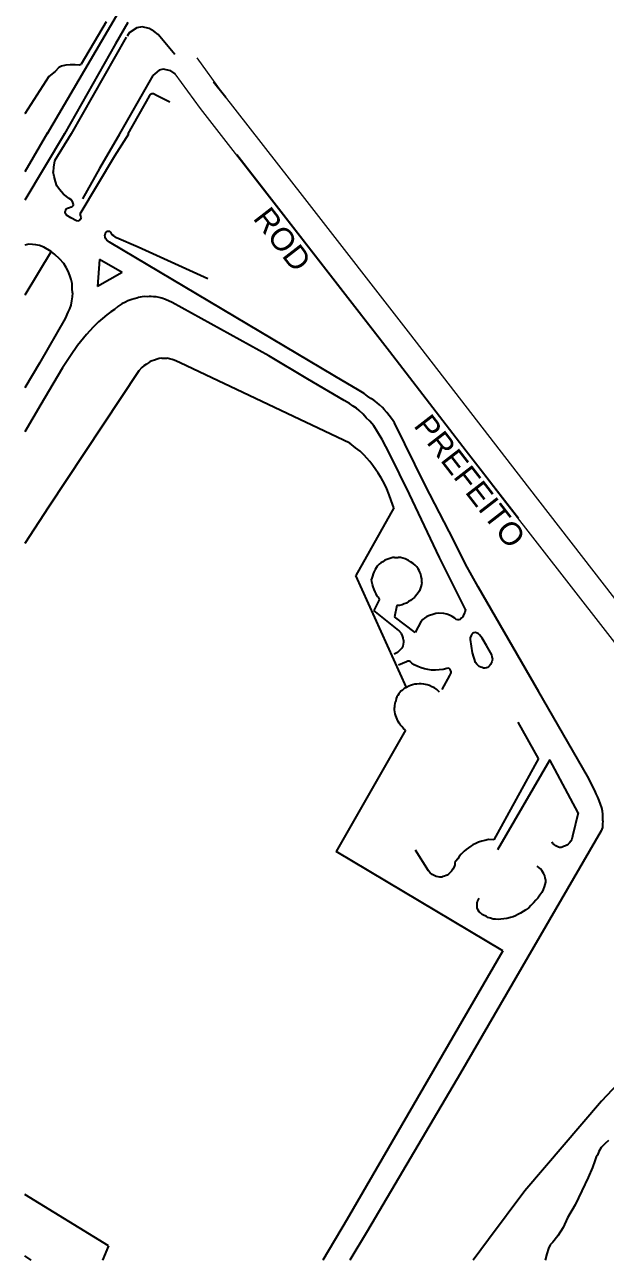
# Model space of a CAD drawing. Header units: millimetres. Extents: x 583 to 26013, y 350 to 21391.
# Drawn here: x 9091 to 9349, y 14384 to 14932 of the extents above; entities that cross this region are included whole.
import ezdxf

# ---------------------------------------------------------------- set-up
doc = ezdxf.new("R2010")
doc.units = ezdxf.units.MM
for name, color, linetype in [('105-QUADRAS_ESTRADAS', 80, 'Continuous'), ('110-CERCA_DE_ARAME', 10, 'Continuous'), ('145-', 130, 'Continuous')]:
    doc.layers.add(name, color=color, linetype=linetype)
doc.styles.add('EU', font='arial.ttf', dxfattribs={"height": 10})

msp = doc.modelspace()

# ---------------------------------------------------------------- linework, layer by layer
at = {"color": 0, "linetype": 'Continuous', "lineweight": 20}
for points in [[(9847.4915, 14492.67219), (9806.51231, 14512.52195), (9774.92411, 14529.03684), (9731.97108, 14548.94419), (9686.01569, 14567.85609), (9661.58749, 14573.69292), (9645.09815, 14574.9778), (9614.44135, 14576.59664), (9569.07012, 14577.42342), (9534.56576, 14577.49925), (9510.78338, 14583.27903), (9485.90868, 14589.02697), (9456.6462, 14597.34448), (9429.10836, 14607.50924), (9412.07102, 14614.27518), (9399.139, 14623.28442), (9387.64221, 14633.30886), (9372.4902, 14652.8231), (9314.31584, 14727.74382), (9262.60421, 14794.7485), (9215.57209, 14855.30755), (9178.85713, 14902.43304), (9167.72349, 14917.75615)], [(9842.23252, 14481.8859), (9801.11551, 14501.80241), (9769.61818, 14518.2698), (9727.16242, 14537.94668), (9682.31551, 14556.40241), (9659.71551, 14561.80241), (9644.31551, 14563.00241), (9614.01551, 14564.60241), (9568.94761, 14565.42366), (9533.11551, 14565.50241), (9508.01551, 14571.60241), (9482.91551, 14577.40241), (9452.92259, 14585.92754), (9424.81551, 14596.30241), (9406.35116, 14603.63506), (9391.74432, 14613.81108), (9378.87813, 14625.02953), (9363.01192, 14645.46361), (9304.82679, 14720.39819), (9253.11551, 14787.40241), (9206.10024, 14847.93978), (9169.26735, 14895.21664), (9158.01551, 14910.70241)]]:
    msp.add_lwpolyline(points, dxfattribs=at)
at = {"layer": '105-QUADRAS_ESTRADAS', "color": 0, "linetype": 'Continuous'}
for p, q in [((9136.81551, 14944.90241), (9101.11551, 14884.00241)), ((9127.41551, 14933.70241), (9116.31551, 14915.00241)), ((9136.91551, 14933.40241), (9131.51551, 14924.00241)), ((9140.91551, 14931.10241), (9137.51551, 14928.80241)), ((9143.31551, 14931.50241), (9140.91551, 14931.10241)), ((9146.41551, 14930.70241), (9143.31551, 14931.50241)), ((9148.51551, 14929.60241), (9146.41551, 14930.70241)), ((9150.41551, 14928.10241), (9148.51551, 14929.60241)), ((9131.51551, 14924.00241), (9108.91551, 14884.00241)), ((9136.21551, 14926.90241), (9111.81551, 14884.00241)), ((9137.51551, 14928.80241), (9136.71551, 14927.40241)), ((9157.81551, 14919.20241), (9150.41551, 14928.10241)), ((9106.41551, 14913.40241), (9104.71551, 14911.70241)), ((9107.51551, 14914.00241), (9106.41551, 14913.40241)), ((9109.41551, 14914.50241), (9107.51551, 14914.00241)), ((9111.41551, 14914.70241), (9109.41551, 14914.50241)), ((9113.61551, 14914.70241), (9111.41551, 14914.70241)), ((9115.31551, 14914.50241), (9113.61551, 14914.70241)), ((9116.31551, 14914.80241), (9115.31551, 14914.50241)), ((9101.91551, 14909.40241), (9091.21551, 14892.90241)), ((9104.71551, 14911.70241), (9101.91551, 14909.40241)), ((9180.41551, 14900.20241), (9175.01551, 14907.00241)), ((9147.11551, 14901.40241), (9146.41551, 14900.70241)), ((9147.61551, 14901.70241), (9147.11551, 14901.40241)), ((9148.41551, 14901.80241), (9147.61551, 14901.70241)), ((9149.71551, 14901.10241), (9148.41551, 14901.80241)), ((9146.41551, 14900.70241), (9136.91551, 14884.00241)), ((9155.61551, 14898.10241), (9149.71551, 14901.10241)), ((9091.21551, 14892.50241), (9091.21551, 14892.50241)), ((9101.34572, 14884.39513), (9091.21551, 14867.20241)), ((9108.91551, 14884.00241), (9091.21551, 14854.50241)), ((9101.41551, 14884.00241), (9101.41551, 14884.00241)), ((9111.81551, 14884.00241), (9104.41551, 14872.10241)), ((9108.21551, 14884.00241), (9108.21551, 14884.00241)), ((9111.41551, 14884.00241), (9111.41551, 14884.00241)), ((9137.31551, 14883.90241), (9131.11551, 14874.10241)), ((9137.31551, 14884.00241), (9137.31551, 14884.00241)), ((9131.11551, 14874.10241), (9115.71551, 14848.40241)), ((9104.01551, 14869.20241), (9103.91551, 14867.10241)), ((9104.41551, 14872.10241), (9104.01551, 14869.20241)), ((9104.21551, 14865.10241), (9103.91551, 14867.10241)), ((9104.81551, 14862.80241), (9104.21551, 14865.10241)), ((9105.41551, 14861.00241), (9104.81551, 14862.80241)), ((9106.61551, 14859.30241), (9105.41551, 14861.00241)), ((9108.41551, 14857.20241), (9106.61551, 14859.30241)), ((9111.01551, 14855.30241), (9108.41551, 14857.20241)), ((9112.11551, 14854.50241), (9111.01551, 14855.30241)), ((9112.61551, 14853.60241), (9112.11551, 14854.50241)), ((9112.61551, 14852.10241), (9112.31551, 14851.70241)), ((9112.81551, 14852.60241), (9112.61551, 14853.60241)), ((9112.81551, 14852.60241), (9112.61551, 14852.10241)), ((9109.31551, 14850.10241), (9109.11551, 14849.50241)), ((9109.21551, 14848.80241), (9109.11551, 14849.50241)), ((9109.81551, 14847.90241), (9109.21551, 14848.80241)), ((9109.51551, 14850.60241), (9109.31551, 14850.10241)), ((9110.21551, 14850.90241), (9109.51551, 14850.60241)), ((9111.61551, 14846.70241), (9109.81551, 14847.90241)), ((9111.11551, 14851.20241), (9110.21551, 14850.90241)), ((9111.81551, 14851.40241), (9111.11551, 14851.20241)), ((9114.21551, 14845.40241), (9111.61551, 14846.70241)), ((9112.31551, 14851.70241), (9111.81551, 14851.40241)), ((9116.01551, 14847.90241), (9115.71551, 14848.40241)), ((9116.11551, 14847.40241), (9116.01551, 14847.90241)), ((9116.11551, 14846.60241), (9116.01551, 14846.20241)), ((9116.21551, 14846.90241), (9116.11551, 14847.40241)), ((9116.21551, 14846.90241), (9116.11551, 14846.60241)), ((9114.81551, 14845.30241), (9114.21551, 14845.40241)), ((9115.51551, 14845.60241), (9114.81551, 14845.30241)), ((9115.81551, 14846.00241), (9115.51551, 14845.60241)), ((9116.01551, 14846.20241), (9115.81551, 14846.00241)), ((9126.91551, 14839.70241), (9126.81551, 14839.00241)), ((9126.91551, 14838.20241), (9126.81551, 14839.00241)), ((9127.31551, 14840.30241), (9126.91551, 14839.70241)), ((9127.21551, 14837.40241), (9126.91551, 14838.20241)), ((9127.61551, 14836.80241), (9127.21551, 14837.40241)), ((9127.71551, 14840.60241), (9127.31551, 14840.30241)), ((9128.81551, 14835.90241), (9127.61551, 14836.80241)), ((9128.31551, 14840.70241), (9127.71551, 14840.60241)), ((9129.01551, 14840.60241), (9128.31551, 14840.70241)), ((9228.81551, 14776.40241), (9128.81551, 14835.90241)), ((9129.41551, 14840.40241), (9129.01551, 14840.60241)), ((9129.71551, 14839.80241), (9129.41551, 14840.40241)), ((9130.01551, 14839.20241), (9129.71551, 14839.80241)), ((9130.71551, 14838.70241), (9130.01551, 14839.20241)), ((9132.01551, 14837.90241), (9130.71551, 14838.70241)), ((9141.51551, 14833.70241), (9132.01551, 14837.90241)), ((9093.11551, 14835.00241), (9091.21551, 14834.60241)), ((9091.21551, 14834.60241), (9091.21551, 14834.60241)), ((9094.71551, 14834.90241), (9093.11551, 14835.00241)), ((9096.11551, 14834.80241), (9094.71551, 14834.90241)), ((9097.81551, 14834.40241), (9096.11551, 14834.80241)), ((9099.71551, 14833.70241), (9097.81551, 14834.40241)), ((9102.91551, 14831.80241), (9099.71551, 14833.70241)), ((9104.51551, 14830.50241), (9102.91551, 14831.80241)), ((9106.71551, 14828.50241), (9104.51551, 14830.50241)), ((9172.51551, 14819.60241), (9141.51551, 14833.70241)), ((9108.51551, 14826.50241), (9106.71551, 14828.50241)), ((9109.61551, 14824.70241), (9108.51551, 14826.50241)), ((9110.51551, 14823.00241), (9109.61551, 14824.70241)), ((9124.41551, 14828.30241), (9123.51551, 14816.20241)), ((9134.51551, 14822.40241), (9124.41551, 14828.30241)), ((9111.31551, 14821.20241), (9110.51551, 14823.00241)), ((9111.81551, 14819.30241), (9111.31551, 14821.20241)), ((9112.21551, 14817.60241), (9111.81551, 14819.30241)), ((9134.51551, 14822.40241), (9123.51551, 14816.20241)), ((9112.31551, 14815.40241), (9112.21551, 14817.60241)), ((9112.41551, 14813.50241), (9112.31551, 14815.40241)), ((9112.01551, 14809.90241), (9111.71551, 14808.00241)), ((9112.21551, 14811.60241), (9112.01551, 14809.90241)), ((9112.41551, 14813.50241), (9112.21551, 14811.60241)), ((9134.31551, 14808.50241), (9132.61551, 14807.40241)), ((9135.91551, 14809.30241), (9134.31551, 14808.50241)), ((9137.01551, 14809.90241), (9135.91551, 14809.30241)), ((9137.91551, 14810.20241), (9137.01551, 14809.90241)), ((9138.81551, 14810.50241), (9137.91551, 14810.20241)), ((9139.81551, 14810.80241), (9138.81551, 14810.50241)), ((9140.91551, 14811.10241), (9139.81551, 14810.80241)), ((9141.71551, 14811.40241), (9140.91551, 14811.10241)), ((9142.51551, 14811.50241), (9141.71551, 14811.40241)), ((9143.41551, 14811.70241), (9142.51551, 14811.50241)), ((9144.51551, 14811.80241), (9143.41551, 14811.70241)), ((9145.51551, 14811.70241), (9144.51551, 14811.80241)), ((9146.41551, 14811.80241), (9145.51551, 14811.70241)), ((9147.31551, 14811.80241), (9146.41551, 14811.80241)), ((9148.31551, 14811.70241), (9147.31551, 14811.80241)), ((9149.61551, 14811.70241), (9148.31551, 14811.70241)), ((9150.91551, 14811.40241), (9149.61551, 14811.70241)), ((9152.11551, 14811.00241), (9150.91551, 14811.40241)), ((9153.71551, 14810.50241), (9152.11551, 14811.00241)), ((9156.61551, 14809.10241), (9153.71551, 14810.50241)), ((9199.51551, 14785.40241), (9156.61551, 14809.10241)), ((9110.41551, 14804.80241), (9109.11551, 14802.00241)), ((9111.11551, 14806.30241), (9110.41551, 14804.80241)), ((9111.71551, 14808.00241), (9111.11551, 14806.30241)), ((9127.61551, 14803.70241), (9125.81551, 14802.10241)), ((9129.41551, 14805.00241), (9127.61551, 14803.70241)), ((9131.11551, 14806.10241), (9129.41551, 14805.00241)), ((9132.61551, 14807.40241), (9131.11551, 14806.10241)), ((9109.11551, 14802.00241), (9097.71551, 14782.20241)), ((9121.61551, 14798.20241), (9118.61551, 14794.90241)), ((9123.91551, 14800.50241), (9121.61551, 14798.20241)), ((9125.81551, 14802.10241), (9123.91551, 14800.50241)), ((9118.61551, 14794.90241), (9114.71551, 14790.00241)), ((9114.71551, 14790.00241), (9111.51551, 14785.50241)), ((9097.71551, 14782.20241), (9091.21551, 14771.30241)), ((9111.51551, 14785.50241), (9108.01551, 14780.10241)), ((9216.81551, 14775.10241), (9199.51551, 14785.40241)), ((9105.61551, 14776.20241), (9098.41551, 14763.80241)), ((9141.81551, 14778.80241), (9101.71551, 14718.30241)), ((9108.01551, 14780.10241), (9105.61551, 14776.20241)), ((9239.71551, 14770.10241), (9228.81551, 14776.40241)), ((9091.21551, 14771.30241), (9091.21551, 14771.30241)), ((9233.01551, 14765.60241), (9216.81551, 14775.10241)), ((9241.91551, 14768.70241), (9239.71551, 14770.10241)), ((9235.41551, 14764.30241), (9233.01551, 14765.60241)), ((9237.01551, 14763.20241), (9235.41551, 14764.30241)), ((9243.31551, 14767.60241), (9241.91551, 14768.70241)), ((9244.81551, 14766.60241), (9243.31551, 14767.60241)), ((9246.21551, 14765.80241), (9244.81551, 14766.60241)), ((9247.61551, 14764.60241), (9246.21551, 14765.80241)), ((9248.71551, 14763.70241), (9247.61551, 14764.60241)), ((9098.41551, 14763.80241), (9091.21551, 14751.80241)), ((9238.51551, 14762.20241), (9237.01551, 14763.20241)), ((9239.71551, 14761.20241), (9238.51551, 14762.20241)), ((9241.41551, 14759.60241), (9239.71551, 14761.20241)), ((9242.81551, 14757.90241), (9241.41551, 14759.60241)), ((9250.01551, 14762.50241), (9248.71551, 14763.70241)), ((9250.81551, 14761.60241), (9250.01551, 14762.50241)), ((9251.91551, 14760.30241), (9250.81551, 14761.60241)), ((9252.91551, 14759.00241), (9251.91551, 14760.30241)), ((9254.41551, 14757.10241), (9252.91551, 14759.00241)), ((9244.41551, 14756.40241), (9242.81551, 14757.90241)), ((9246.11551, 14754.40241), (9244.41551, 14756.40241)), ((9247.81551, 14751.80241), (9246.11551, 14754.40241)), ((9255.31551, 14755.70241), (9254.41551, 14757.10241)), ((9269.01551, 14728.10241), (9255.31551, 14755.70241)), ((9091.21551, 14751.80241), (9091.21551, 14751.80241)), ((9249.91551, 14748.40241), (9247.81551, 14751.80241)), ((9253.11551, 14742.10241), (9249.91551, 14748.40241)), ((9262.01551, 14724.00241), (9253.11551, 14742.10241)), ((9281.61551, 14703.50241), (9269.01551, 14728.10241)), ((9275.31551, 14696.00241), (9262.01551, 14724.00241)), ((9101.71551, 14718.30241), (9091.21551, 14702.10241)), ((9255.01551, 14718.00241), (9238.21551, 14687.90241)), ((9091.21551, 14702.10241), (9091.21551, 14702.10241)), ((9286.91551, 14693.00241), (9281.61551, 14703.50241)), ((9248.51551, 14693.00241), (9247.71551, 14692.10241)), ((9249.31551, 14693.60241), (9248.51551, 14693.00241)), ((9250.11551, 14694.10241), (9249.31551, 14693.60241)), ((9251.11551, 14694.70241), (9250.11551, 14694.10241)), ((9252.01551, 14695.10241), (9251.11551, 14694.70241)), ((9252.81551, 14695.40241), (9252.01551, 14695.10241)), ((9253.71551, 14695.70241), (9252.81551, 14695.40241)), ((9254.61551, 14695.90241), (9253.71551, 14695.70241)), ((9255.31551, 14696.00241), (9254.61551, 14695.90241)), ((9255.31551, 14696.00241), (9257.01551, 14696.00241)), ((9258.01551, 14695.90241), (9257.01551, 14696.00241)), ((9259.11551, 14695.70241), (9258.01551, 14695.90241)), ((9260.01551, 14695.40241), (9259.11551, 14695.70241)), ((9260.71551, 14695.00241), (9260.01551, 14695.40241)), ((9261.61551, 14694.60241), (9260.71551, 14695.00241)), ((9262.51551, 14694.10241), (9261.61551, 14694.60241)), ((9263.61551, 14693.30241), (9262.51551, 14694.10241)), ((9264.51551, 14692.60241), (9263.61551, 14693.30241)), ((9286.91551, 14672.90241), (9275.31551, 14696.00241)), ((9292.51551, 14683.00241), (9286.91551, 14693.00241)), ((9245.51551, 14687.60241), (9245.21551, 14686.30241)), ((9245.81551, 14688.70241), (9245.51551, 14687.60241)), ((9246.21551, 14689.50241), (9245.81551, 14688.70241)), ((9246.71551, 14690.60241), (9246.21551, 14689.50241)), ((9247.21551, 14691.30241), (9246.71551, 14690.60241)), ((9247.71551, 14692.10241), (9247.21551, 14691.30241)), ((9265.21551, 14691.80241), (9264.51551, 14692.60241)), ((9265.91551, 14690.90241), (9265.21551, 14691.80241)), ((9266.31551, 14690.20241), (9265.91551, 14690.90241)), ((9266.61551, 14689.50241), (9266.31551, 14690.20241)), ((9267.01551, 14688.60241), (9266.61551, 14689.50241)), ((9267.21551, 14687.50241), (9267.01551, 14688.60241)), ((9267.41551, 14686.50241), (9267.21551, 14687.50241)), ((9245.31551, 14685.20241), (9245.21551, 14686.30241)), ((9245.61551, 14684.00241), (9245.31551, 14685.20241)), ((9245.91551, 14682.90241), (9245.61551, 14684.00241)), ((9246.31551, 14681.80241), (9245.91551, 14682.90241)), ((9266.81551, 14682.10241), (9266.41551, 14681.20241)), ((9267.11551, 14683.00241), (9266.81551, 14682.10241)), ((9267.31551, 14683.90241), (9267.11551, 14683.00241)), ((9267.41551, 14684.90241), (9267.31551, 14683.90241)), ((9267.41551, 14684.90241), (9267.41551, 14686.50241)), ((9319.41551, 14636.40241), (9292.51551, 14683.00241)), ((9248.71551, 14677.50241), (9246.11551, 14672.40241)), ((9246.71551, 14680.70241), (9246.31551, 14681.80241)), ((9247.21551, 14679.80241), (9246.71551, 14680.70241)), ((9247.71551, 14678.80241), (9247.21551, 14679.80241)), ((9248.21551, 14678.30241), (9247.71551, 14678.80241)), ((9248.71551, 14677.50241), (9248.21551, 14678.30241)), ((9262.51551, 14676.90241), (9261.61551, 14676.40241)), ((9263.41551, 14677.60241), (9262.51551, 14676.90241)), ((9264.21551, 14678.20241), (9263.41551, 14677.60241)), ((9264.71551, 14678.80241), (9264.21551, 14678.20241)), ((9265.31551, 14679.50241), (9264.71551, 14678.80241)), ((9265.81551, 14680.30241), (9265.31551, 14679.50241)), ((9266.41551, 14681.20241), (9265.81551, 14680.30241)), ((9257.31551, 14663.50241), (9246.11551, 14672.40241)), ((9256.41551, 14674.70241), (9255.41551, 14669.60241)), ((9257.61551, 14674.70241), (9256.41551, 14674.70241)), ((9258.71551, 14675.00241), (9257.61551, 14674.70241)), ((9259.71551, 14675.40241), (9258.71551, 14675.00241)), ((9260.61551, 14675.70241), (9259.71551, 14675.40241)), ((9261.61551, 14676.40241), (9260.61551, 14675.70241)), ((9273.71551, 14671.10241), (9272.31551, 14670.70241)), ((9275.01551, 14671.30241), (9273.71551, 14671.10241)), ((9277.21551, 14671.10241), (9275.01551, 14671.30241)), ((9278.51551, 14670.80241), (9277.21551, 14671.10241)), ((9286.51551, 14671.60241), (9286.01551, 14670.50241)), ((9286.91551, 14672.90241), (9286.51551, 14671.60241)), ((9264.51551, 14662.60241), (9255.41551, 14669.60241)), ((9267.11551, 14667.40241), (9265.81551, 14665.20241)), ((9267.91551, 14668.40241), (9267.11551, 14667.40241)), ((9268.71551, 14669.10241), (9267.91551, 14668.40241)), ((9269.71551, 14669.80241), (9268.71551, 14669.10241)), ((9270.81551, 14670.20241), (9269.71551, 14669.80241)), ((9272.31551, 14670.70241), (9270.81551, 14670.20241)), ((9279.81551, 14670.40241), (9278.51551, 14670.80241)), ((9281.01551, 14669.70241), (9279.81551, 14670.40241)), ((9282.11551, 14669.10241), (9281.01551, 14669.70241)), ((9282.71551, 14668.50241), (9282.11551, 14669.10241)), ((9283.41551, 14668.30241), (9282.71551, 14668.50241)), ((9283.91551, 14668.30241), (9283.41551, 14668.30241)), ((9284.51551, 14668.50241), (9283.91551, 14668.30241)), ((9285.01551, 14669.00241), (9284.51551, 14668.50241)), ((9285.61551, 14669.60241), (9285.01551, 14669.00241)), ((9286.01551, 14670.50241), (9285.61551, 14669.60241)), ((9258.41551, 14662.20241), (9257.31551, 14663.50241)), ((9258.91551, 14661.20241), (9258.41551, 14662.20241)), ((9259.21551, 14660.30241), (9258.91551, 14661.20241)), ((9259.41551, 14659.30241), (9259.21551, 14660.30241)), ((9265.81551, 14665.20241), (9264.51551, 14662.60241)), ((9289.31551, 14661.30241), (9289.01551, 14660.60241)), ((9289.01551, 14659.50241), (9289.01551, 14660.60241)), ((9289.71551, 14661.90241), (9289.31551, 14661.30241)), ((9290.11551, 14662.30241), (9289.71551, 14661.90241)), ((9290.61551, 14662.50241), (9290.11551, 14662.30241)), ((9291.31551, 14662.60241), (9290.61551, 14662.50241)), ((9292.01551, 14662.40241), (9291.31551, 14662.60241)), ((9292.61551, 14662.10241), (9292.01551, 14662.40241)), ((9293.11551, 14661.70241), (9292.61551, 14662.10241)), ((9294.21551, 14660.10241), (9293.11551, 14661.70241)), ((9296.11551, 14656.90241), (9294.21551, 14660.10241)), ((9258.01551, 14655.10241), (9257.31551, 14654.40241)), ((9258.61551, 14655.70241), (9258.01551, 14655.10241)), ((9259.11551, 14656.60241), (9258.61551, 14655.70241)), ((9259.21551, 14657.50241), (9259.11551, 14656.60241)), ((9259.41551, 14658.30241), (9259.21551, 14657.50241)), ((9259.41551, 14659.30241), (9259.41551, 14658.30241)), ((9290.01551, 14653.70241), (9289.01551, 14659.50241)), ((9298.51551, 14652.70241), (9296.11551, 14656.90241)), ((9256.61551, 14653.80241), (9255.21551, 14653.00241)), ((9257.31551, 14654.40241), (9256.61551, 14653.80241)), ((9260.61551, 14649.70241), (9257.11551, 14648.10241)), ((9261.21551, 14649.90241), (9260.61551, 14649.70241)), ((9261.91551, 14650.00241), (9261.21551, 14649.90241)), ((9262.51551, 14649.70241), (9261.91551, 14650.00241)), ((9263.11551, 14649.10241), (9262.51551, 14649.70241)), ((9264.11551, 14648.30241), (9263.11551, 14649.10241)), ((9291.31551, 14649.30241), (9290.01551, 14653.70241)), ((9291.91551, 14648.60241), (9291.31551, 14649.30241)), ((9298.61551, 14649.60241), (9298.31551, 14649.00241)), ((9298.71551, 14651.80241), (9298.51551, 14652.70241)), ((9298.71551, 14650.30241), (9298.61551, 14649.60241)), ((9298.81551, 14651.10241), (9298.71551, 14651.80241)), ((9298.81551, 14651.10241), (9298.71551, 14650.30241)), ((9265.71551, 14647.60241), (9264.11551, 14648.30241)), ((9267.21551, 14647.00241), (9265.71551, 14647.60241)), ((9268.61551, 14646.50241), (9267.21551, 14647.00241)), ((9270.11551, 14646.30241), (9268.61551, 14646.50241)), ((9271.81551, 14646.00241), (9270.11551, 14646.30241)), ((9273.61551, 14646.00241), (9271.81551, 14646.00241)), ((9275.21551, 14646.10241), (9273.61551, 14646.00241)), ((9277.01551, 14646.30241), (9275.21551, 14646.10241)), ((9278.51551, 14646.70241), (9277.01551, 14646.30241)), ((9279.41551, 14646.80241), (9278.51551, 14646.70241)), ((9279.91551, 14646.50241), (9279.41551, 14646.80241)), ((9280.21551, 14644.40241), (9279.81551, 14643.60241)), ((9280.21551, 14646.00241), (9279.91551, 14646.50241)), ((9280.41551, 14645.50241), (9280.21551, 14646.00241)), ((9280.41551, 14644.90241), (9280.21551, 14644.40241)), ((9280.41551, 14645.50241), (9280.41551, 14644.90241)), ((9292.31551, 14648.10241), (9291.91551, 14648.60241)), ((9292.91551, 14647.60241), (9292.31551, 14648.10241)), ((9293.61551, 14647.30241), (9292.91551, 14647.60241)), ((9294.21551, 14647.10241), (9293.61551, 14647.30241)), ((9294.81551, 14646.90241), (9294.21551, 14647.10241)), ((9295.51551, 14646.90241), (9294.81551, 14646.90241)), ((9296.21551, 14647.00241), (9295.51551, 14646.90241)), ((9296.61551, 14647.10241), (9296.21551, 14647.00241)), ((9297.01551, 14647.40241), (9296.61551, 14647.10241)), ((9297.51551, 14647.80241), (9297.01551, 14647.40241)), ((9298.01551, 14648.50241), (9297.51551, 14647.80241)), ((9298.31551, 14649.00241), (9298.01551, 14648.50241)), ((9260.71551, 14638.30241), (9259.61551, 14637.80241)), ((9261.71551, 14638.90241), (9260.71551, 14638.30241)), ((9262.51551, 14639.20241), (9261.71551, 14638.90241)), ((9263.41551, 14639.50241), (9262.51551, 14639.20241)), ((9264.31551, 14639.70241), (9263.41551, 14639.50241)), ((9265.21551, 14639.80241), (9264.31551, 14639.70241)), ((9266.31551, 14639.90241), (9265.21551, 14639.80241)), ((9267.21551, 14639.90241), (9266.31551, 14639.90241)), ((9268.31551, 14639.80241), (9267.21551, 14639.90241)), ((9269.11551, 14639.60241), (9268.31551, 14639.80241)), ((9269.91551, 14639.40241), (9269.11551, 14639.60241)), ((9270.91551, 14639.10241), (9269.91551, 14639.40241)), ((9271.91551, 14638.60241), (9270.91551, 14639.10241)), ((9273.11551, 14638.10241), (9271.91551, 14638.60241)), ((9279.81551, 14643.60241), (9276.31551, 14637.30241)), ((9256.11551, 14633.30241), (9255.91551, 14632.40241)), ((9256.41551, 14634.10241), (9256.11551, 14633.30241)), ((9256.81551, 14634.70241), (9256.41551, 14634.10241)), ((9257.21551, 14635.40241), (9256.81551, 14634.70241)), ((9257.71551, 14636.00241), (9257.21551, 14635.40241)), ((9258.21551, 14636.60241), (9257.71551, 14636.00241)), ((9258.71551, 14636.90241), (9258.21551, 14636.60241)), ((9259.11551, 14637.20241), (9258.71551, 14636.90241)), ((9259.61551, 14637.80241), (9259.11551, 14637.20241)), ((9274.11551, 14637.40241), (9273.11551, 14638.10241)), ((9275.31551, 14636.20241), (9274.11551, 14637.40241)), ((9341.01551, 14598.90241), (9319.41551, 14636.40241)), ((9255.51551, 14631.10241), (9255.31551, 14630.20241)), ((9255.31551, 14630.20241), (9255.31551, 14629.40241)), ((9255.41551, 14628.40241), (9255.31551, 14629.40241)), ((9255.51551, 14627.50241), (9255.41551, 14628.40241)), ((9255.71551, 14631.70241), (9255.51551, 14631.10241)), ((9255.71551, 14626.60241), (9255.51551, 14627.50241)), ((9255.91551, 14632.40241), (9255.71551, 14631.70241)), ((9255.91551, 14625.60241), (9255.71551, 14626.60241)), ((9256.21551, 14624.90241), (9255.91551, 14625.60241)), ((9256.51551, 14624.20241), (9256.21551, 14624.90241)), ((9256.91551, 14623.20241), (9256.51551, 14624.20241)), ((9257.41551, 14622.40241), (9256.91551, 14623.20241)), ((9258.01551, 14621.60241), (9257.41551, 14622.40241)), ((9319.31551, 14606.70241), (9310.31551, 14622.90241)), ((9260.21551, 14619.30241), (9229.51551, 14565.50241)), ((9258.61551, 14620.90241), (9258.01551, 14621.60241)), ((9259.41551, 14620.10241), (9258.61551, 14620.90241)), ((9260.21551, 14619.30241), (9259.41551, 14620.10241)), ((9319.31551, 14606.70241), (9299.51551, 14570.60241)), ((9324.31551, 14606.10241), (9301.01551, 14566.20241)), ((9336.91551, 14582.60241), (9324.31551, 14606.10241)), ((9344.31551, 14592.60241), (9341.01551, 14598.90241)), ((9344.91551, 14591.00241), (9344.31551, 14592.60241)), ((9345.61551, 14589.50241), (9344.91551, 14591.00241)), ((9346.21551, 14588.10241), (9345.61551, 14589.50241)), ((9346.81551, 14586.50241), (9346.21551, 14588.10241)), ((9347.31551, 14584.80241), (9346.81551, 14586.50241)), ((9347.61551, 14583.40241), (9347.31551, 14584.80241)), ((9347.81551, 14582.00241), (9347.61551, 14583.40241)), ((9336.91551, 14582.60241), (9334.41551, 14572.30241)), ((9347.81551, 14579.00241), (9347.71551, 14577.60241)), ((9347.81551, 14579.00241), (9347.81551, 14582.00241)), ((9347.11551, 14574.70241), (9284.71551, 14467.10241)), ((9347.61551, 14576.10241), (9347.11551, 14574.70241)), ((9347.71551, 14577.60241), (9347.61551, 14576.10241)), ((9288.21551, 14567.10241), (9287.21551, 14566.30241)), ((9289.21551, 14567.80241), (9288.21551, 14567.10241)), ((9290.11551, 14568.40241), (9289.21551, 14567.80241)), ((9291.41551, 14569.00241), (9290.11551, 14568.40241)), ((9292.61551, 14569.60241), (9291.41551, 14569.00241)), ((9294.11551, 14570.10241), (9292.61551, 14569.60241)), ((9295.51551, 14570.40241), (9294.11551, 14570.10241)), ((9297.01551, 14570.80241), (9295.51551, 14570.40241)), ((9299.51551, 14570.60241), (9297.01551, 14570.80241)), ((9325.61551, 14569.00241), (9325.31551, 14569.80241)), ((9326.21551, 14568.50241), (9325.61551, 14569.00241)), ((9326.91551, 14568.00241), (9326.21551, 14568.50241)), ((9327.61551, 14567.70241), (9326.91551, 14568.00241)), ((9328.21551, 14567.40241), (9327.61551, 14567.70241)), ((9328.61551, 14567.30241), (9328.21551, 14567.40241)), ((9329.31551, 14567.30241), (9328.61551, 14567.30241)), ((9329.81551, 14567.40241), (9329.31551, 14567.30241)), ((9330.41551, 14567.70241), (9329.81551, 14567.40241)), ((9331.21551, 14568.00241), (9330.41551, 14567.70241)), ((9331.81551, 14568.30241), (9331.21551, 14568.00241)), ((9332.41551, 14568.70241), (9331.81551, 14568.30241)), ((9333.01551, 14569.30241), (9332.41551, 14568.70241)), ((9333.61551, 14570.10241), (9333.01551, 14569.30241)), ((9334.11551, 14571.00241), (9333.61551, 14570.10241)), ((9334.41551, 14572.30241), (9334.11551, 14571.00241)), ((9270.51551, 14556.90241), (9264.71551, 14566.10241)), ((9283.41551, 14562.20241), (9282.61551, 14561.20241)), ((9284.11551, 14563.20241), (9283.41551, 14562.20241)), ((9284.91551, 14564.20241), (9284.11551, 14563.20241)), ((9285.51551, 14564.90241), (9284.91551, 14564.20241)), ((9286.31551, 14565.60241), (9285.51551, 14564.90241)), ((9287.21551, 14566.30241), (9286.31551, 14565.60241)), ((9271.21551, 14556.00241), (9270.51551, 14556.90241)), ((9272.01551, 14555.30241), (9271.21551, 14556.00241)), ((9279.91551, 14556.00241), (9279.31551, 14555.40241)), ((9280.61551, 14556.70241), (9279.91551, 14556.00241)), ((9281.31551, 14557.60241), (9280.61551, 14556.70241)), ((9281.81551, 14558.60241), (9281.31551, 14557.60241)), ((9282.11551, 14559.60241), (9281.81551, 14558.60241)), ((9282.61551, 14561.20241), (9282.11551, 14560.50241)), ((9282.11551, 14560.50241), (9282.11551, 14559.60241)), ((9319.41551, 14558.40241), (9318.61551, 14559.00241)), ((9320.21551, 14557.70241), (9319.41551, 14558.40241)), ((9320.71551, 14557.00241), (9320.21551, 14557.70241)), ((9321.21551, 14556.30241), (9320.71551, 14557.00241)), ((9321.61551, 14555.50241), (9321.21551, 14556.30241)), ((9272.91551, 14554.80241), (9272.01551, 14555.30241)), ((9273.81551, 14554.40241), (9272.91551, 14554.80241)), ((9274.71551, 14554.20241), (9273.81551, 14554.40241)), ((9275.51551, 14554.10241), (9274.71551, 14554.20241)), ((9276.31551, 14554.10241), (9275.51551, 14554.10241)), ((9277.01551, 14554.30241), (9276.31551, 14554.10241)), ((9277.61551, 14554.50241), (9277.01551, 14554.30241)), ((9278.21551, 14554.80241), (9277.61551, 14554.50241)), ((9278.71551, 14555.00241), (9278.21551, 14554.80241)), ((9279.31551, 14555.40241), (9278.71551, 14555.00241)), ((9322.01551, 14554.70241), (9321.61551, 14555.50241)), ((9322.11551, 14550.80241), (9321.81551, 14549.70241)), ((9322.21551, 14553.80241), (9322.01551, 14554.70241)), ((9322.31551, 14551.90241), (9322.11551, 14550.80241)), ((9322.41551, 14553.00241), (9322.21551, 14553.80241)), ((9322.41551, 14553.00241), (9322.31551, 14551.90241)), ((9319.91551, 14546.00241), (9318.91551, 14544.70241)), ((9320.81551, 14547.30241), (9319.91551, 14546.00241)), ((9321.41551, 14548.60241), (9320.81551, 14547.30241)), ((9321.81551, 14549.70241), (9321.41551, 14548.60241)), ((9292.21551, 14543.60241), (9292.01551, 14542.90241)), ((9292.01551, 14542.10241), (9292.01551, 14542.90241)), ((9292.11551, 14541.20241), (9292.01551, 14542.10241)), ((9292.11551, 14540.40241), (9292.11551, 14541.20241)), ((9292.51551, 14539.40241), (9292.11551, 14540.40241)), ((9292.71551, 14544.70241), (9292.21551, 14543.60241)), ((9313.61551, 14539.50241), (9312.51551, 14538.80241)), ((9314.91551, 14540.50241), (9313.61551, 14539.50241)), ((9315.91551, 14541.50241), (9314.91551, 14540.50241)), ((9317.11551, 14542.60241), (9315.91551, 14541.50241)), ((9318.11551, 14543.80241), (9317.11551, 14542.60241)), ((9318.91551, 14544.70241), (9318.11551, 14543.80241)), ((9292.91551, 14538.70241), (9292.51551, 14539.40241)), ((9293.51551, 14538.20241), (9292.91551, 14538.70241)), ((9294.31551, 14537.50241), (9293.51551, 14538.20241)), ((9295.11551, 14537.10241), (9294.31551, 14537.50241)), ((9296.01551, 14536.70241), (9295.11551, 14537.10241)), ((9296.81551, 14536.20241), (9296.01551, 14536.70241)), ((9297.91551, 14535.80241), (9296.81551, 14536.20241)), ((9299.11551, 14535.40241), (9297.91551, 14535.80241)), ((9300.21551, 14535.40241), (9299.11551, 14535.40241)), ((9301.31551, 14535.30241), (9300.21551, 14535.40241)), ((9302.61551, 14535.40241), (9301.31551, 14535.30241)), ((9303.91551, 14535.50241), (9302.61551, 14535.40241)), ((9305.21551, 14535.70241), (9303.91551, 14535.50241)), ((9306.81551, 14536.10241), (9305.21551, 14535.70241)), ((9308.01551, 14536.40241), (9306.81551, 14536.10241)), ((9309.11551, 14536.90241), (9308.01551, 14536.40241)), ((9310.11551, 14537.50241), (9309.11551, 14536.90241)), ((9311.31551, 14538.10241), (9310.11551, 14537.50241)), ((9312.51551, 14538.80241), (9311.31551, 14538.10241)), ((9303.41551, 14521.40241), (9234.31551, 14402.20241)), ((9284.71551, 14467.10241), (9243.41551, 14397.10241)), ((9234.31551, 14402.20241), (9223.51551, 14384.00241)), ((9243.41551, 14397.10241), (9235.51551, 14384.00241)), ((9091.21551, 14386.00241), (9091.21551, 14386.00241)), ((9094.01551, 14384.00241), (9091.21551, 14386.00241)), ((9094.01551, 14384.00241), (9094.01551, 14384.00241)), ((9235.51551, 14384.00241), (9235.51551, 14384.00241))]:
    msp.add_line(p, q, dxfattribs=at)
at = {"layer": '110-CERCA_DE_ARAME', "color": 0, "linetype": 'Continuous'}
for p, q in [((9152.61551, 14912.70241), (9150.91551, 14912.30241)), ((9156.11551, 14912.00241), (9152.61551, 14912.70241)), ((9148.11551, 14909.90241), (9133.21551, 14884.00241)), ((9148.91551, 14910.70241), (9148.11551, 14909.90241)), ((9150.91551, 14912.30241), (9148.91551, 14910.70241)), ((9158.01551, 14910.70241), (9156.11551, 14912.00241)), ((9133.31551, 14883.90241), (9124.41551, 14868.60241)), ((9133.31551, 14884.00241), (9133.31551, 14884.00241)), ((9253.11551, 14787.40241), (9185.31551, 14874.70241)), ((9124.41551, 14868.60241), (9116.81551, 14855.10241)), ((9102.91551, 14831.80241), (9091.21551, 14812.40241)), ((9091.21551, 14812.40241), (9091.21551, 14812.40241)), ((9287.11551, 14743.20241), (9253.11551, 14787.40241)), ((9144.11551, 14781.00241), (9143.21551, 14780.30241)), ((9145.21551, 14781.70241), (9144.11551, 14781.00241)), ((9146.11551, 14782.40241), (9145.21551, 14781.70241)), ((9146.91551, 14782.90241), (9146.11551, 14782.40241)), ((9147.81551, 14783.30241), (9146.91551, 14782.90241)), ((9148.81551, 14783.60241), (9147.81551, 14783.30241)), ((9150.01551, 14784.00241), (9148.81551, 14783.60241)), ((9150.91551, 14784.30241), (9150.01551, 14784.00241)), ((9152.11551, 14784.40241), (9150.91551, 14784.30241)), ((9152.11551, 14784.40241), (9154.51551, 14784.40241)), ((9155.51551, 14784.20241), (9154.51551, 14784.40241)), ((9156.61551, 14783.90241), (9155.51551, 14784.20241)), ((9157.61551, 14783.60241), (9156.61551, 14783.90241)), ((9158.61551, 14783.10241), (9157.61551, 14783.60241)), ((9160.21551, 14782.30241), (9158.61551, 14783.10241)), ((9235.51551, 14746.70241), (9160.21551, 14782.30241)), ((9143.21551, 14780.30241), (9141.81551, 14778.80241)), ((9238.11551, 14744.70241), (9235.51551, 14746.70241)), ((9240.11551, 14743.10241), (9238.11551, 14744.70241)), ((9241.81551, 14741.40241), (9240.11551, 14743.10241)), ((9310.41551, 14713.20241), (9287.11551, 14743.20241)), ((9243.11551, 14740.00241), (9241.81551, 14741.40241)), ((9244.41551, 14738.50241), (9243.11551, 14740.00241)), ((9245.71551, 14736.80241), (9244.41551, 14738.50241)), ((9247.11551, 14734.90241), (9245.71551, 14736.80241)), ((9248.11551, 14733.40241), (9247.11551, 14734.90241)), ((9249.41551, 14731.30241), (9248.11551, 14733.40241)), ((9250.91551, 14728.70241), (9249.41551, 14731.30241)), ((9251.91551, 14726.40241), (9250.91551, 14728.70241)), ((9253.01551, 14723.80241), (9251.91551, 14726.40241)), ((9253.91551, 14721.30241), (9253.01551, 14723.80241)), ((9255.01551, 14718.00241), (9253.91551, 14721.30241)), ((9260.71551, 14638.30241), (9238.21551, 14687.90241)), ((9303.41551, 14521.40241), (9229.51551, 14565.50241)), ((9359.11551, 14467.20241), (9347.21551, 14454.60241)), ((9347.21551, 14454.60241), (9313.21551, 14414.80241)), ((9313.21551, 14414.80241), (9297.11551, 14393.20241)), ((9091.21551, 14413.20241), (9091.21551, 14413.20241)), ((9128.41551, 14390.40241), (9091.21551, 14413.20241)), ((9297.11551, 14393.20241), (9290.31551, 14384.00241)), ((9128.41551, 14390.40241), (9125.81551, 14384.00241)), ((9125.81551, 14384.00241), (9125.81551, 14384.00241)), ((9223.51551, 14384.00241), (9223.51551, 14384.00241)), ((9290.31551, 14384.00241), (9290.31551, 14384.00241))]:
    msp.add_line(p, q, dxfattribs=at)
at = {"layer": '145-', "color": 0, "linetype": 'Continuous'}
for p, q in [((9348.81551, 14435.80241), (9347.11551, 14434.00241)), ((9350.31551, 14437.10241), (9348.81551, 14435.80241)), ((9344.81551, 14429.90241), (9344.31551, 14428.20241)), ((9345.51551, 14430.70241), (9344.81551, 14429.90241)), ((9346.11551, 14432.30241), (9345.51551, 14430.70241)), ((9347.11551, 14434.00241), (9346.11551, 14432.30241)), ((9343.21551, 14425.20241), (9341.31551, 14420.80241)), ((9344.31551, 14428.20241), (9343.21551, 14425.20241)), ((9341.31551, 14420.80241), (9338.51551, 14414.90241)), ((9338.51551, 14414.90241), (9335.51551, 14408.60241)), ((9335.51551, 14408.60241), (9332.21551, 14402.80241)), ((9332.21551, 14402.80241), (9330.21551, 14398.60241)), ((9330.21551, 14398.60241), (9327.81551, 14394.90241)), ((9325.61551, 14392.10241), (9324.51551, 14390.80241)), ((9327.81551, 14394.90241), (9325.61551, 14392.10241)), ((9322.91551, 14386.80241), (9322.21551, 14384.00241)), ((9323.71551, 14389.20241), (9322.91551, 14386.80241)), ((9324.51551, 14390.80241), (9323.71551, 14389.20241)), ((9322.21551, 14384.00241), (9322.21551, 14384.00241))]:
    msp.add_line(p, q, dxfattribs=at)

# ---------------------------------------------------------------- texts
at = {"color": 0, "linetype": 'Continuous', "lineweight": 20, "style": 'EU'}
msp.add_text('ROD                      PREFEITO', height=10, rotation=307.7771887, dxfattribs=at).set_placement((9192.19301, 14846.42478))

doc.saveas('drawing.dxf')
